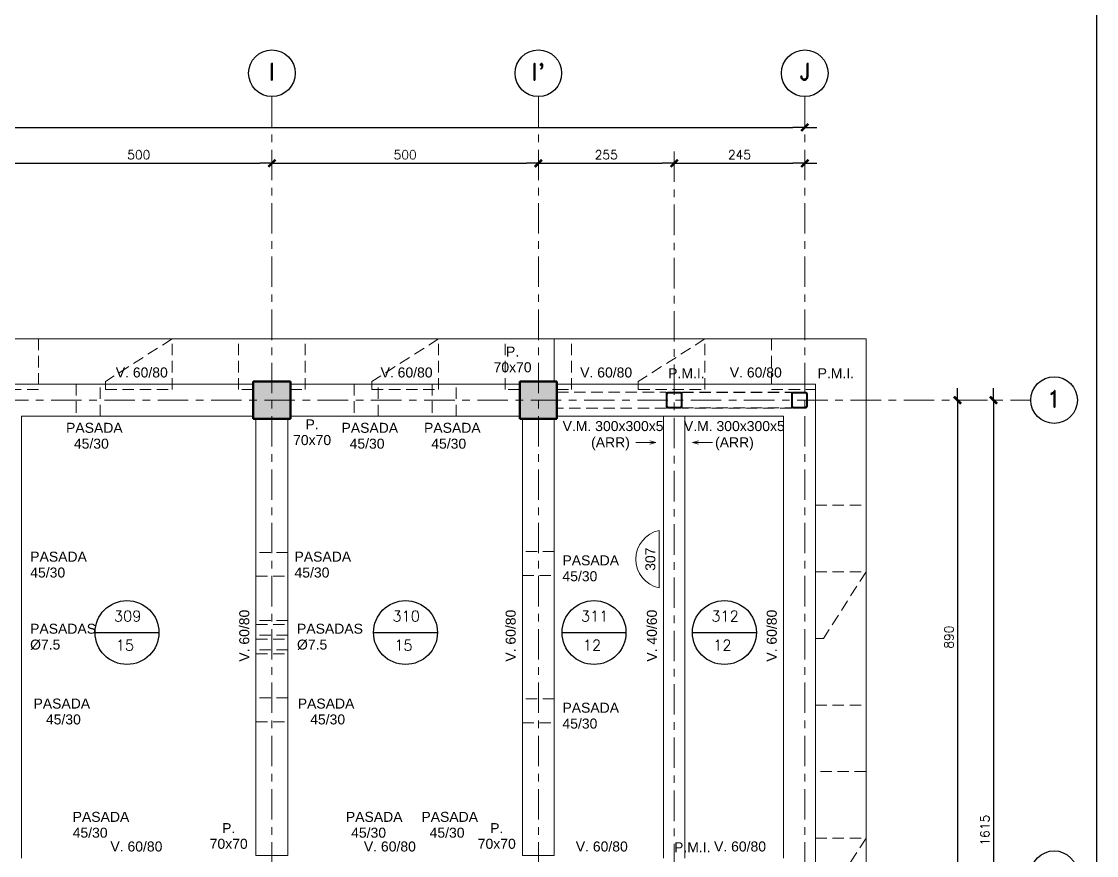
# Model space of a CAD drawing. Extents: x -4 to 6083, y -4 to 8618.
# Drawn here: x 4065 to 6083, y 3405 to 4971 of the extents above; entities that cross this region are included whole.
import ezdxf
from ezdxf.enums import TextEntityAlignment as Align

# ---------------------------------------------------------------- set-up
doc = ezdxf.new("R2010")
doc.units = 0
doc.header["$LTSCALE"] = 45
doc.header["$MEASUREMENT"] = 0
doc.linetypes.add('Grid Line', pattern=[2.2225, 1.27, -0.3175, 0.3175, -0.3175])
doc.linetypes.add('RLE-PROYECCION', pattern=[0.71438, 0.47625, -0.23813])
doc.layers.get('0').update_dxf_attribs({"linetype": 'CONTINUOUS'})
for name, color, linetype, lineweight in [('A-ANNO-TEXT', 2, 'CONTINUOUS', 9), ('RLE-EJE', 3, 'CONTINUOUS', 25), ('RLE-EJES', 1, 'Grid Line', 9), ('RLE-LOSA', 3, 'CONTINUOUS', 15), ('RLE-PILAR', 5, 'CONTINUOUS', 50), ('RLE-PROYECCION', 2, 'RLE-PROYECCION', 15), ('RLE-SOLID', 252, 'CONTINUOUS', 15), ('RLE-TEXTO-1', 9, 'CONTINUOUS', 9), ('RLE-VIGA', 3, 'CONTINUOUS', 15)]:
    doc.layers.add(name, color=color, linetype=linetype, lineweight=lineweight)
for name, color, linetype in [('RLA-COTAS', 2, 'CONTINUOUS'), ('RLA-FORMATO', 7, 'CONTINUOUS'), ('RLA-LOSAS', 3, 'CONTINUOUS')]:
    doc.layers.add(name, color=color, linetype=linetype)
doc.styles.add('Arial_1', font='arial.ttf', dxfattribs={"height": 30})
doc.styles.add('Arial_2', font='arial.ttf', dxfattribs={"height": 18.75})
doc.styles.add('ROMAND', font='romand', dxfattribs={"height": 31.5})
doc.styles.add('ROMANS', font='ROMANS.shx', dxfattribs={"height": 16.875})
doc.dimstyles.new('ING-75', dxfattribs={"dimscale": 75, "dimtxt": 0.27, "dimasz": 0.3, "dimexe": 0, "dimexo": 0, "dimgap": 0.1, "dimtad": 1, "dimdec": 1, "dimzin": 12, "dimdsep": 46, "dimtxsty": 'ROMANS', "dimblk": 'TICK1', "dimblk1": 'TICK1', "dimblk2": 'TICK1', "dimcen": 0.09, "dimclrd": 2, "dimclre": 1, "dimclrt": 3, "dimadec": 0, "dimazin": 0, "dimtfac": 1, "dimtdec": 0, "dimtix": 1, "dimtmove": 2, "dimatfit": 3, "dimldrblk": 'TICK1', "dimfxl": 0, "dimfxlon": 1, "dimtolj": 1, "dimtzin": 0, "dimarcsym": 0})

# ---------------------------------------------------------------- blocks, each defined once
blk = doc.blocks.new('RLA-VIGAS-CAJONES - V_M_ 300x300x5-397154-2º')
at = {"layer": 'RLE-PROYECCION'}
for p, q in [((2375.5, 424.7), (2580.5, 424.7)), ((2375.5, 395.7), (2580.5, 395.7))]:
    blk.add_line(p, q, dxfattribs=at)
blk = doc.blocks.new('TICK1')
at = {"color": 2}
for points in [[(0, 0), (-1, 0)], [(0, 0), (1, 0)]]:
    blk.add_lwpolyline(points, dxfattribs=at)
at = {"color": 2, "const_width": 0.2}
blk.add_lwpolyline([(-0.3, -0.3), (0.3, 0.3)], dxfattribs=at)
blk = doc.blocks.new('*D59')
at = {"layer": 'RLA-COTAS', "color": 2, "lineweight": -2, "transparency": 16777216}
blk.add_line((557.5, 4772.5), (5512.5, 4772.5), dxfattribs=at)
at = {"layer": 'RLA-COTAS', "color": 2, "lineweight": -2, "transparency": 16777216, "xscale": 22.5, "yscale": 22.5, "zscale": 22.5, "rotation": 180}
blk.add_blockref('TICK1', (535, 4772.5), dxfattribs=at)
at = {"layer": 'RLA-COTAS', "color": 2, "lineweight": -2, "transparency": 16777216, "xscale": 22.5, "yscale": 22.5, "zscale": 22.5}
blk.add_blockref('TICK1', (5535, 4772.5), dxfattribs=at)
at = {"layer": 'RLA-COTAS', "color": 3, "transparency": 16777216, "insert": (3035, 4788.4), "char_height": 16.88, "attachment_point": 5, "style": 'ROMANS'}
blk.add_mtext('\\A1;5000', dxfattribs=at)
blk = doc.blocks.new('*D68')
at = {"layer": 'RLA-COTAS', "color": 2, "lineweight": -2, "transparency": 16777216}
blk.add_line((4057.5, 4705), (4512.5, 4705), dxfattribs=at)
at = {"layer": 'RLA-COTAS', "color": 2, "lineweight": -2, "transparency": 16777216, "xscale": 22.5, "yscale": 22.5, "zscale": 22.5, "rotation": 180}
blk.add_blockref('TICK1', (4035, 4705), dxfattribs=at)
at = {"layer": 'RLA-COTAS', "color": 2, "lineweight": -2, "transparency": 16777216, "xscale": 22.5, "yscale": 22.5, "zscale": 22.5}
blk.add_blockref('TICK1', (4535, 4705), dxfattribs=at)
at = {"layer": 'RLA-COTAS', "color": 3, "transparency": 16777216, "insert": (4285, 4720.9), "char_height": 16.88, "attachment_point": 5, "style": 'ROMANS'}
blk.add_mtext('\\A1;500', dxfattribs=at)
blk = doc.blocks.new('*D69')
at = {"layer": 'RLA-COTAS', "color": 2, "lineweight": -2, "transparency": 16777216}
blk.add_line((4557.5, 4705), (5012.5, 4705), dxfattribs=at)
at = {"layer": 'RLA-COTAS', "color": 2, "lineweight": -2, "transparency": 16777216, "xscale": 22.5, "yscale": 22.5, "zscale": 22.5, "rotation": 180}
blk.add_blockref('TICK1', (4535, 4705), dxfattribs=at)
at = {"layer": 'RLA-COTAS', "color": 2, "lineweight": -2, "transparency": 16777216, "xscale": 22.5, "yscale": 22.5, "zscale": 22.5}
blk.add_blockref('TICK1', (5035, 4705), dxfattribs=at)
at = {"layer": 'RLA-COTAS', "color": 3, "transparency": 16777216, "insert": (4785, 4720.9), "char_height": 16.88, "attachment_point": 5, "style": 'ROMANS'}
blk.add_mtext('\\A1;500', dxfattribs=at)
blk = doc.blocks.new('*D70')
at = {"layer": 'RLA-COTAS', "color": 2, "lineweight": -2, "transparency": 16777216}
blk.add_line((5057.5, 4705), (5267.5, 4705), dxfattribs=at)
at = {"layer": 'RLA-COTAS', "color": 2, "lineweight": -2, "transparency": 16777216, "xscale": 22.5, "yscale": 22.5, "zscale": 22.5, "rotation": 180}
blk.add_blockref('TICK1', (5035, 4705), dxfattribs=at)
at = {"layer": 'RLA-COTAS', "color": 2, "lineweight": -2, "transparency": 16777216, "xscale": 22.5, "yscale": 22.5, "zscale": 22.5}
blk.add_blockref('TICK1', (5290, 4705), dxfattribs=at)
at = {"layer": 'RLA-COTAS', "color": 3, "transparency": 16777216, "insert": (5162.5, 4720.9), "char_height": 16.88, "attachment_point": 5, "style": 'ROMANS'}
blk.add_mtext('\\A1;255', dxfattribs=at)
blk = doc.blocks.new('*D71')
at = {"layer": 'RLA-COTAS', "color": 2, "lineweight": -2, "transparency": 16777216}
blk.add_line((5312.5, 4705), (5512.5, 4705), dxfattribs=at)
at = {"layer": 'RLA-COTAS', "color": 2, "lineweight": -2, "transparency": 16777216, "xscale": 22.5, "yscale": 22.5, "zscale": 22.5, "rotation": 180}
blk.add_blockref('TICK1', (5290, 4705), dxfattribs=at)
at = {"layer": 'RLA-COTAS', "color": 2, "lineweight": -2, "transparency": 16777216, "xscale": 22.5, "yscale": 22.5, "zscale": 22.5}
blk.add_blockref('TICK1', (5535, 4705), dxfattribs=at)
at = {"layer": 'RLA-COTAS', "color": 3, "transparency": 16777216, "insert": (5412.5, 4720.9), "char_height": 16.88, "attachment_point": 5, "style": 'ROMANS'}
blk.add_mtext('\\A1;245', dxfattribs=at)
blk = doc.blocks.new('*D92')
at = {"layer": 'RLA-COTAS', "color": 2, "lineweight": -2, "transparency": 16777216}
blk.add_line((5821.6, 4237.8), (5821.6, 3392.8), dxfattribs=at)
at = {"layer": 'RLA-COTAS', "color": 2, "lineweight": -2, "transparency": 16777216, "xscale": 22.5, "yscale": 22.5, "zscale": 22.5}
for p, rotation in [((5821.6, 4260.3), 90), ((5821.6, 3370.3), 270)]:
    blk.add_blockref('TICK1', p, dxfattribs=dict(at, rotation=rotation))
at = {"layer": 'RLA-COTAS', "color": 3, "transparency": 16777216, "insert": (5805.6, 3815.3), "char_height": 16.88, "attachment_point": 5, "rotation": 90, "style": 'ROMANS'}
blk.add_mtext('\\A1;890', dxfattribs=at)
blk = doc.blocks.new('*D107')
at = {"layer": 'RLA-COTAS', "color": 2, "lineweight": -2, "transparency": 16777216}
blk.add_line((5889.1, 4237.8), (5889.1, 2667.8), dxfattribs=at)
at = {"layer": 'RLA-COTAS', "color": 2, "lineweight": -2, "transparency": 16777216, "xscale": 22.5, "yscale": 22.5, "zscale": 22.5}
for p, rotation in [((5889.1, 4260.3), 90), ((5889.1, 2645.3), 270)]:
    blk.add_blockref('TICK1', p, dxfattribs=dict(at, rotation=rotation))
at = {"layer": 'RLA-COTAS', "color": 3, "transparency": 16777216, "insert": (5873.1, 3452.8), "char_height": 16.88, "attachment_point": 5, "rotation": 90, "style": 'ROMANS'}
blk.add_mtext('\\A1;1615', dxfattribs=at)

msp = doc.modelspace()

# ---------------------------------------------------------------- hatches: boundary and pattern name
at = {"layer": 'RLE-SOLID'}
for points in [[(4569.967, 4225.329), (4569.967, 4295.329), (4499.967, 4295.329), (4499.967, 4225.329)], [(4999.967, 4225.329), (5069.967, 4225.329), (5069.967, 4295.329), (4999.967, 4295.329)]]:
    msp.add_hatch(color=256, dxfattribs=at).paths.add_polyline_path(points, flags=0)

# ---------------------------------------------------------------- linework, layer by layer
at = {"layer": 'A-ANNO-TEXT'}
for p, q in [((5255.546, 4180.951), (5218.141, 4180.951)), ((5255.546, 4180.951), (5244.296, 4183.965)), ((5255.546, 4180.951), (5244.296, 4177.936)), ((5324.388, 4180.951), (5335.638, 4183.965)), ((5324.388, 4180.951), (5335.638, 4177.936)), ((5324.388, 4180.951), (5361.793, 4180.951))]:
    msp.add_line(p, q, dxfattribs=at)
at = {"layer": 'RLA-FORMATO', "color": 6, "linetype": 'Continuous'}
msp.add_line((6082.5, 8617.5), (6082.5, 0), dxfattribs=at)
at = {"layer": 'RLA-LOSAS'}
for p, q in [((4202.948, 3823.976), (4322.948, 3823.976)), ((4725.673, 3823.976), (4845.673, 3823.976)), ((5079.47, 3823.976), (5199.47, 3823.976)), ((5324.15, 3823.976), (5444.15, 3823.976))]:
    msp.add_line(p, q, dxfattribs=at)
for centre in [(4262.948, 3823.976), (4785.673, 3823.976), (5139.47, 3823.976), (5384.15, 3823.976)]:
    msp.add_circle(centre, 60, dxfattribs=at)
at = {"layer": 'RLE-EJE'}
for centre in [(4534.967, 4874.079), (5034.967, 4874.079), (5534.967, 4874.079), (6002.98, 4260.346), (6002.98, 3370.346)]:
    msp.add_circle(centre, 43.75, dxfattribs=at)
at = {"layer": 'RLE-EJES'}
for p, q in [((4534.967, 4830.329), (4534.967, 1748.329)), ((5034.967, 4830.329), (5034.967, 1748.329)), ((5534.967, 4830.329), (5534.967, 1748.329)), ((5289.967, 4727.346), (5289.967, 1860.346)), ((120.235, 4260.346), (5959.23, 4260.346))]:
    msp.add_line(p, q, dxfattribs=at)
at = {"layer": 'RLE-LOSA'}
for p, q in [((499.966, 4375.329), (5064.967, 4375.329)), ((5064.967, 4375.331), (5649.964, 4375.331)), ((5064.967, 4375.329), (5064.967, 4295.329)), ((5649.964, 4375.331), (5649.964, 2530.333)), ((5064.967, 3405.346), (5064.967, 3405.329))]:
    msp.add_line(p, q, dxfattribs=at)
at = {"layer": 'RLE-PILAR'}
for p, q in [((4499.967, 4295.329), (4569.967, 4295.329)), ((4499.967, 4225.329), (4499.967, 4295.329)), ((4569.967, 4295.329), (4569.967, 4225.329)), ((4999.967, 4295.329), (5069.967, 4295.329)), ((4999.967, 4225.329), (4999.967, 4295.329)), ((5069.967, 4295.329), (5069.967, 4225.329)), ((4569.967, 4225.329), (4499.967, 4225.329)), ((5069.967, 4225.329), (4999.967, 4225.329))]:
    msp.add_line(p, q, dxfattribs=at)
at = {"layer": 'RLE-PROYECCION'}
for p, q in [((4167.467, 4290.346), (4167.467, 4230.346)), ((4212.467, 4230.346), (4212.467, 4290.346)), ((4689.133, 4290.346), (4689.133, 4230.346)), ((4734.133, 4230.346), (4734.133, 4290.346)), ((4835.8, 4290.346), (4835.8, 4230.346)), ((4880.8, 4230.346), (4880.8, 4290.346)), ((5069.97, 4275.346), (5274.967, 4275.346)), ((5274.967, 4274.346), (5274.967, 4246.346)), ((5274.967, 4249.346), (5274.967, 4271.346)), ((5274.967, 4271.346), (5274.967, 4249.346)), ((5276.967, 4271.346), (5276.967, 4249.346)), ((5276.967, 4249.346), (5276.967, 4271.346)), ((5278.967, 4275.346), (5300.967, 4275.346)), ((5300.967, 4275.346), (5278.967, 4275.346)), ((5300.967, 4273.346), (5278.967, 4273.346)), ((5278.967, 4273.346), (5300.967, 4273.346)), ((5302.967, 4249.346), (5302.967, 4271.346)), ((5302.967, 4271.346), (5302.967, 4249.346)), ((5304.967, 4275.346), (5509.964, 4275.346)), ((5304.967, 4274.346), (5304.967, 4246.346)), ((5304.967, 4246.346), (5304.967, 4274.346)), ((5304.967, 4246.346), (5304.967, 4274.346)), ((5304.967, 4274.346), (5304.967, 4246.346)), ((5304.967, 4271.346), (5304.967, 4249.346)), ((5304.967, 4249.346), (5304.967, 4271.346)), ((5509.964, 4246.346), (5509.964, 4274.346)), ((5509.964, 4274.346), (5509.964, 4246.346)), ((5509.964, 4274.346), (5509.964, 4246.346)), ((5509.964, 4246.346), (5509.964, 4274.346)), ((5509.964, 4249.346), (5509.964, 4271.346)), ((5509.964, 4271.346), (5509.964, 4249.346)), ((5511.964, 4271.346), (5511.964, 4249.346)), ((5511.964, 4249.346), (5511.964, 4271.346)), ((5513.964, 4275.346), (5535.964, 4275.346)), ((5535.964, 4275.346), (5513.964, 4275.346)), ((5535.964, 4273.346), (5513.964, 4273.346)), ((5513.964, 4273.346), (5535.964, 4273.346)), ((5537.964, 4249.346), (5537.964, 4271.346)), ((5537.964, 4271.346), (5537.964, 4249.346)), ((5539.964, 4271.346), (5539.964, 4249.346)), ((5539.964, 4249.346), (5539.964, 4271.346)), ((5274.967, 4245.346), (5069.97, 4245.346)), ((5278.967, 4247.346), (5300.967, 4247.346)), ((5300.967, 4247.346), (5278.967, 4247.346)), ((5300.967, 4245.346), (5278.967, 4245.346)), ((5278.967, 4245.346), (5300.967, 4245.346)), ((5509.964, 4245.346), (5304.967, 4245.346)), ((5513.964, 4247.346), (5535.964, 4247.346)), ((5535.964, 4247.346), (5513.964, 4247.346)), ((5535.964, 4245.346), (5513.964, 4245.346)), ((5513.964, 4245.346), (5535.964, 4245.346)), ((5064.967, 3976.179), (5004.967, 3976.179)), ((4564.967, 3974.513), (4504.967, 3974.513)), ((4504.967, 3929.513), (4564.967, 3929.513)), ((5004.967, 3931.179), (5064.967, 3931.179)), ((4564.967, 3846.596), (4504.967, 3846.596)), ((4504.967, 3839.096), (4564.967, 3839.096)), ((4564.967, 3819.096), (4504.967, 3819.096)), ((4504.967, 3811.596), (4564.967, 3811.596)), ((4564.967, 3791.596), (4504.967, 3791.596)), ((4504.967, 3784.096), (4564.967, 3784.096)), ((4564.967, 3701.179), (4504.967, 3701.179)), ((5064.967, 3699.513), (5004.967, 3699.513)), ((4504.967, 3656.179), (4564.967, 3656.179)), ((5004.967, 3654.513), (5064.967, 3654.513))]:
    msp.add_line(p, q, dxfattribs=at)
for points in [[(3972.467, 4375.334), (4096.739, 4375.334), (4096.739, 4280.329), (3972.467, 4280.329)], [(4222.489, 4295.297), (4222.489, 4280.329), (4347.489, 4280.329), (4347.489, 4375.297)], [(4722.489, 4295.262), (4722.489, 4280.295), (4847.489, 4280.295), (4847.489, 4375.262)], [(5222.489, 4295.297), (5222.489, 4280.329), (5347.489, 4280.329), (5347.489, 4375.297)], [(5554.964, 3937.827), (5649.964, 3937.827), (5569.967, 3812.822), (5554.967, 3812.822)], [(5554.967, 3687.822), (5649.967, 3687.822), (5649.967, 3562.827), (5554.967, 3562.827)], [(5554.964, 3437.809), (5649.964, 3437.809), (5569.967, 3312.805), (5554.967, 3312.805)]]:
    msp.add_lwpolyline(points, close=True, dxfattribs=at)
for points in [[(4499.967, 4280.329), (4472.466, 4280.329), (4472.466, 4375.329)], [(4569.967, 4280.329), (4597.466, 4280.329), (4597.466, 4375.329)], [(4999.967, 4280.329), (4972.466, 4280.329), (4972.466, 4375.329)], [(5069.967, 4280.329), (5097.466, 4280.329), (5097.466, 4375.331)], [(5472.467, 4375.327), (5472.513, 4280.329), (5554.967, 4280.329), (5554.964, 4062.827), (5649.964, 4062.827)]]:
    msp.add_lwpolyline(points, dxfattribs=at)
at = {"layer": 'RLE-PROYECCION', "flags": 128}
for points in [[(5274.967, 4275.346), (5274.967, 4275.327), (5274.967, 4275.27), (5274.967, 4275.177), (5274.967, 4275.053), (5274.967, 4274.901), (5274.967, 4274.729), (5274.967, 4274.541), (5274.967, 4274.346)], [(5304.967, 4275.346), (5304.967, 4275.327), (5304.967, 4275.27), (5304.967, 4275.177), (5304.967, 4275.053), (5304.967, 4274.901), (5304.967, 4274.729), (5304.967, 4274.541), (5304.967, 4274.346)], [(5304.967, 4274.346), (5304.967, 4274.541), (5304.967, 4274.729), (5304.967, 4274.901), (5304.967, 4275.053), (5304.967, 4275.177), (5304.967, 4275.27), (5304.967, 4275.327), (5304.967, 4275.346)], [(5304.967, 4274.846), (5304.967, 4274.836), (5304.967, 4274.808), (5304.967, 4274.762), (5304.967, 4274.699), (5304.967, 4274.624), (5304.967, 4274.537), (5304.967, 4274.443), (5304.967, 4274.346)], [(5304.967, 4274.346), (5304.967, 4274.443), (5304.967, 4274.537), (5304.967, 4274.624), (5304.967, 4274.699), (5304.967, 4274.762), (5304.967, 4274.808), (5304.967, 4274.836), (5304.967, 4274.846)], [(5509.964, 4274.346), (5509.964, 4274.541), (5509.964, 4274.729), (5509.964, 4274.901), (5509.964, 4275.053), (5509.964, 4275.177), (5509.964, 4275.27), (5509.964, 4275.327), (5509.964, 4275.346)], [(5509.964, 4275.346), (5509.964, 4275.327), (5509.964, 4275.27), (5509.964, 4275.177), (5509.964, 4275.053), (5509.964, 4274.901), (5509.964, 4274.729), (5509.964, 4274.541), (5509.964, 4274.346)], [(5509.964, 4274.346), (5509.964, 4274.443), (5509.964, 4274.537), (5509.964, 4274.624), (5509.964, 4274.699), (5509.964, 4274.762), (5509.964, 4274.808), (5509.964, 4274.836), (5509.964, 4274.846)], [(5509.964, 4274.846), (5509.964, 4274.836), (5509.964, 4274.808), (5509.964, 4274.762), (5509.964, 4274.699), (5509.964, 4274.624), (5509.964, 4274.537), (5509.964, 4274.443), (5509.964, 4274.346)], [(5274.967, 4246.346), (5274.967, 4246.151), (5274.967, 4245.963), (5274.967, 4245.79), (5274.967, 4245.639), (5274.967, 4245.514), (5274.967, 4245.422), (5274.967, 4245.365), (5274.967, 4245.346)], [(5304.967, 4246.346), (5304.967, 4246.151), (5304.967, 4245.963), (5304.967, 4245.79), (5304.967, 4245.639), (5304.967, 4245.514), (5304.967, 4245.422), (5304.967, 4245.365), (5304.967, 4245.346)], [(5304.967, 4245.346), (5304.967, 4245.365), (5304.967, 4245.422), (5304.967, 4245.514), (5304.967, 4245.639), (5304.967, 4245.79), (5304.967, 4245.963), (5304.967, 4246.151), (5304.967, 4246.346)], [(5304.967, 4245.846), (5304.967, 4245.855), (5304.967, 4245.884), (5304.967, 4245.93), (5304.967, 4245.992), (5304.967, 4246.068), (5304.967, 4246.155), (5304.967, 4246.248), (5304.967, 4246.346)], [(5304.967, 4246.346), (5304.967, 4246.248), (5304.967, 4246.155), (5304.967, 4246.068), (5304.967, 4245.992), (5304.967, 4245.93), (5304.967, 4245.884), (5304.967, 4245.855), (5304.967, 4245.846)], [(5509.964, 4245.346), (5509.964, 4245.365), (5509.964, 4245.422), (5509.964, 4245.514), (5509.964, 4245.639), (5509.964, 4245.79), (5509.964, 4245.963), (5509.964, 4246.151), (5509.964, 4246.346)], [(5509.964, 4246.346), (5509.964, 4246.151), (5509.964, 4245.963), (5509.964, 4245.79), (5509.964, 4245.639), (5509.964, 4245.514), (5509.964, 4245.422), (5509.964, 4245.365), (5509.964, 4245.346)], [(5509.964, 4246.346), (5509.964, 4246.248), (5509.964, 4246.155), (5509.964, 4246.068), (5509.964, 4245.992), (5509.964, 4245.93), (5509.964, 4245.884), (5509.964, 4245.855), (5509.964, 4245.846)], [(5509.964, 4245.846), (5509.964, 4245.855), (5509.964, 4245.884), (5509.964, 4245.93), (5509.964, 4245.992), (5509.964, 4246.068), (5509.964, 4246.155), (5509.964, 4246.248), (5509.964, 4246.346)]]:
    msp.add_lwpolyline(points, dxfattribs=at)
at = {"layer": 'RLE-PROYECCION'}
for centre, radius, start, end in [((5278.967, 4271.346), 4, 90, 180), ((5278.967, 4271.346), 4, 90, 180), ((5278.967, 4271.346), 2, 90, 180), ((5278.967, 4271.346), 2, 90, 180), ((5300.967, 4271.346), 4, 0, 90), ((5300.967, 4271.346), 4, 0, 90), ((5300.967, 4271.346), 2, 0, 90), ((5300.967, 4271.346), 2, 0, 90), ((5513.964, 4271.346), 4, 90, 180), ((5513.964, 4271.346), 4, 90, 180), ((5513.964, 4271.346), 2, 90, 180), ((5513.964, 4271.346), 2, 90, 180), ((5535.964, 4271.346), 4, 0, 90), ((5535.964, 4271.346), 4, 0, 90), ((5535.964, 4271.346), 2, 0, 90), ((5535.964, 4271.346), 2, 0, 90), ((5278.967, 4249.346), 4, 180, 270), ((5278.967, 4249.346), 4, 180, 270), ((5278.967, 4249.346), 2, 180, 270), ((5278.967, 4249.346), 2, 180, 270), ((5300.967, 4249.346), 4, 270, 0), ((5300.967, 4249.346), 2, 270, 0), ((5300.967, 4249.346), 4, 270, 0), ((5300.967, 4249.346), 2, 270, 0), ((5513.964, 4249.346), 4, 180, 270), ((5513.964, 4249.346), 4, 180, 270), ((5513.964, 4249.346), 2, 180, 270), ((5513.964, 4249.346), 2, 180, 270), ((5535.964, 4249.346), 4, 270, 0), ((5535.964, 4249.346), 2, 270, 0), ((5535.964, 4249.346), 4, 270, 0), ((5535.964, 4249.346), 2, 270, 0)]:
    msp.add_arc(centre, radius, start, end, dxfattribs=at)
at = {"layer": 'RLE-TEXTO-1'}
msp.add_line((5261.693, 3907.712), (5261.693, 4015.712), dxfattribs=at)
msp.add_arc((5273.181, 3961.712), 55.208, 102.010217, 257.989783, dxfattribs=at)
at = {"layer": 'RLE-VIGA'}
for p, q in [((3569.967, 4290.346), (4499.967, 4290.346)), ((4569.967, 4290.346), (4999.967, 4290.346)), ((5069.967, 4290.346), (5494.964, 4290.346)), ((5494.964, 4290.346), (5554.964, 4290.346)), ((5554.964, 4290.346), (5554.964, 2615.328)), ((4064.967, 4230.346), (4499.967, 4230.346)), ((4064.967, 4230.346), (4064.967, 3400.346)), ((4504.967, 4225.329), (4504.967, 3405.346)), ((4564.967, 4225.329), (4564.967, 3405.346)), ((4569.967, 4230.346), (4999.967, 4230.346)), ((5004.967, 4225.329), (5004.967, 3405.346)), ((5064.967, 4225.329), (5064.967, 3405.346)), ((5069.967, 4230.346), (5494.964, 4230.346)), ((5269.967, 4230.346), (5269.967, 3400.346)), ((5309.967, 4230.346), (5309.967, 3400.346)), ((5494.964, 4230.346), (5494.964, 3400.345)), ((4564.967, 3405.346), (4504.967, 3405.346)), ((5064.967, 3405.346), (5004.967, 3405.346))]:
    msp.add_line(p, q, dxfattribs=at)

# ---------------------------------------------------------------- block references
at = {"layer": 'RLE-PROYECCION'}
msp.add_blockref('RLA-VIGAS-CAJONES - V_M_ 300x300x5-397154-2º', (2929.486, 3850.145), dxfattribs=at)

# ---------------------------------------------------------------- texts
at = {"layer": 'RLA-LOSAS', "char_height": 20, "width": 1, "attachment_point": 2, "line_spacing_factor": 0.941778, "style": 'ROMAND'}
for s, insert in [('309', (4264.22, 3864.765)), ('310', (4786.945, 3864.765)), ('311', (5140.742, 3864.765)), ('312', (5385.422, 3864.765)), ('15', (4259.094, 3810.027)), ('15', (4781.819, 3810.027)), ('12', (5135.616, 3810.027)), ('12', (5380.296, 3810.027))]:
    msp.add_mtext(s, dxfattribs=dict(at, insert=insert))
at = {"layer": 'RLE-EJE', "color": 5, "char_height": 31.25, "width": 1, "attachment_point": 2, "line_spacing_factor": 0.941778, "style": 'ROMAND'}
for s, insert in [('I', (4534.976, 4892.395)), ("I'", (5034.976, 4892.395)), ('J', (5534.976, 4892.395)), ('1', (6002.787, 4278.477))]:
    msp.add_mtext(s, dxfattribs=dict(at, insert=insert))
at = {"layer": 'RLE-TEXTO-1', "style": 'Arial_1'}
msp.add_text('307', height=18.75, rotation=90, dxfattribs=at).set_placement((5254.499, 3961.671), align=Align.CENTER)
at = {"layer": 'RLE-TEXTO-1', "char_height": 18.75, "attachment_point": 2, "line_spacing_factor": 0.941778, "style": 'Arial_2'}
for s, insert, width in [('P.\\P70x70', (4986.617, 4360.82), 116.84425), ('V. 60/80', (4290.716, 4321.657), 116.84425), ('V. 60/80', (4787.697, 4321.657), 116.84425), ('V. 60/80', (5162.27, 4321.657), 116.84425), ('P.M.I.', (5312.914, 4320.122), 116.84425), ('V. 60/80', (5443.082, 4321.657), 116.84425), ('P.M.I.', (5593.338, 4320.122), 116.84425), ('P.\\P70x70', (4610.387, 4224.162), 116.84425), ('V.M. 300x300x5', (5175.199, 4220.986), 226.34269), ('V.M. 300x300x5', (5402.822, 4220.986), 226.34269), ('(ARR)', (5170.336, 4190.426), 226.34269), ('(ARR)', (5402.983, 4190.426), 226.34269), ('P.\\P70x70', (4453.827, 3466.139), 116.84425), ('P.\\P70x70', (4956.962, 3466.139), 116.84425), ('V. 60/80', (4280.633, 3431.657), 116.84425), ('V. 60/80', (4756.316, 3431.657), 116.84425), ('V. 60/80', (5154.036, 3431.657), 116.84425), ('P.M.I.', (5323.878, 3430.122), 116.84425)]:
    msp.add_mtext(s, dxfattribs=dict(at, insert=insert, width=width))
at = {"layer": 'RLE-TEXTO-1', "char_height": 18.75, "width": 78.7658, "attachment_point": 1, "style": 'Arial_2'}
for s, insert in [('PASADA ', (4148.575, 4217.703)), ('PASADA ', (4665.552, 4217.703)), ('PASADA ', (4820.438, 4217.703)), ('45/30', (4163.304, 4187.937)), ('45/30', (4680.759, 4187.937)), ('45/30', (4834.002, 4187.937)), ('PASADA ', (4081.393, 3975.792)), ('PASADA ', (4577.337, 3975.792)), ('PASADA ', (5080.183, 3968.856)), ('45/30', (4081.393, 3946.026)), ('45/30', (4577.337, 3946.026)), ('45/30', (5080.183, 3939.091)), ('PASADAS ', (4081.126, 3840.523)), ('PASADAS ', (4582.031, 3840.523)), ('Ø7.5', (4081.126, 3810.757)), ('Ø7.5', (4582.031, 3810.757)), ('PASADA ', (4087.494, 3699.975)), ('PASADA ', (4583.438, 3699.975)), ('PASADA ', (5080.183, 3692.19)), ('45/30', (4110.81, 3670.209)), ('45/30', (4606.754, 3670.209)), ('45/30', (5080.183, 3662.424)), ('PASADA ', (4161.02, 3487.302)), ('PASADA ', (4673.78, 3487.302)), ('PASADA ', (4815.516, 3487.302)), ('45/30', (4161.02, 3457.537)), ('45/30', (4683.64, 3457.537)), ('45/30', (4830.923, 3457.537))]:
    msp.add_mtext(s, dxfattribs=dict(at, insert=insert))
at = {"layer": 'RLE-TEXTO-1', "char_height": 18.75, "width": 116.84425, "attachment_point": 2, "line_spacing_factor": 0.941778, "style": 'Arial_2'}
for s, insert, rotation in [('V. 60/80', (4473.656, 3818.068), 90), ('V. 60/80', (4973.656, 3818.068), 90), ('V. 40/60', (5238.656, 3818.064), 90), ('V. 60/80', (5463.653, 3818.06), 90), ('V. 60/80', (5413.504, 3431.668), 0.002115)]:
    msp.add_mtext(s, dxfattribs=dict(at, insert=insert, rotation=rotation))

# ---------------------------------------------------------------- dimensions: what is measured, and where the dimension line sits
at = {"layer": 'RLA-COTAS'}
for base, p1, p2, picture, middle in [((5534.967, 4772.469), (534.967, 4779.969), (5534.967, 4779.969), '*D59', (3034.967, 4788.406)), ((4534.967, 4704.969), (4034.967, 4712.469), (4534.967, 4712.469), '*D68', (4284.967, 4720.906)), ((5034.967, 4704.969), (4534.967, 4712.469), (5034.967, 4712.469), '*D69', (4784.967, 4720.906)), ((5289.967, 4704.969), (5034.967, 4712.469), (5289.967, 4712.469), '*D70', (5162.467, 4720.906)), ((5534.967, 4704.969), (5289.967, 4712.469), (5534.967, 4712.469), '*D71', (5412.467, 4720.906))]:
    dim = msp.add_linear_dim(base=base, p1=p1, p2=p2, dimstyle='ING-75', override={"dimexe": 0, "dimexo": 0, "dimdec": 1, "dimfxl": 0, "dimfxlon": 1}, dxfattribs=at)
    dim.commit()
    dim.dimension.update_dxf_attribs({"geometry": picture, "text_midpoint": middle})
for base, p1, p2, picture, middle in [((5821.573, 3370.346), (5829.073, 4260.346), (5829.073, 3370.346), '*D92', (5805.636, 3815.346)), ((5889.073, 2645.329), (5896.573, 4260.346), (5896.573, 2645.329), '*D107', (5873.136, 3452.838))]:
    dim = msp.add_linear_dim(base=base, p1=p1, p2=p2, angle=90, dimstyle='ING-75', override={"dimexe": 0, "dimexo": 0, "dimdec": 1, "dimfxl": 0, "dimfxlon": 1}, dxfattribs=at)
    dim.commit()
    dim.dimension.update_dxf_attribs({"geometry": picture, "text_midpoint": middle})

doc.saveas('drawing.dxf')
